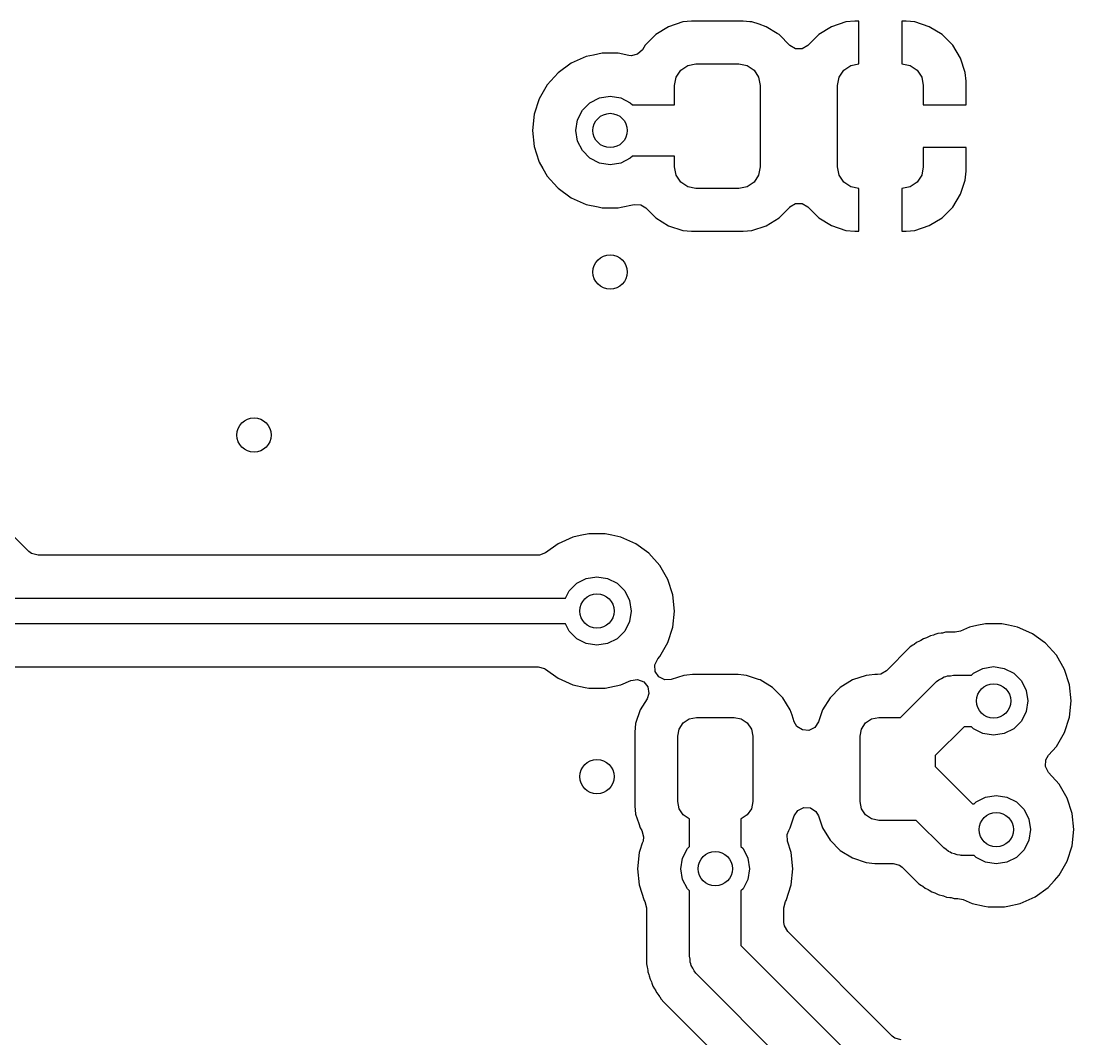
# Model space of a CAD drawing. Extents: x 44 to 146, y -87 to -25.
# Drawn here: x 88.28 to 100.56, y -52.69 to -40.82 of the extents above; entities that cross this region are included whole.
import ezdxf

# ---------------------------------------------------------------- set-up
doc = ezdxf.new("R2010")
doc.units = 0
doc.layers.add('BLACK', color=7, linetype='CONTINUOUS')

msp = doc.modelspace()

# ---------------------------------------------------------------- linework, layer by layer
at = {"layer": 'BLACK', "linetype": 'CONTINUOUS'}
for p, q in [((95.997202, -40.835001), (95.830666, -40.890186)), ((96.099996, -40.8245), (95.997202, -40.835001)), ((96.700004, -40.8245), (96.099996, -40.8245)), ((96.700009, -40.8245), (96.700004, -40.8245)), ((96.776427, -40.832307), (96.700009, -40.8245)), ((96.802798, -40.835001), (96.776427, -40.832307)), ((96.886065, -40.862593), (96.802798, -40.835001)), ((97.897303, -40.835494), (97.730878, -40.890642)), ((98.000025, -40.825), (97.897303, -40.835494)), ((98.05, -40.825), (98.000025, -40.825)), ((98.05, -41.325), (98.05, -40.825)), ((98.599989, -40.825), (98.55, -40.825)), ((98.55, -40.825), (98.55, -41.325)), ((98.702688, -40.835492), (98.599989, -40.825)), ((98.702697, -40.835494), (98.702688, -40.835492)), ((98.869121, -40.890642), (98.702697, -40.835494)), ((95.681343, -40.982288), (95.557287, -41.106345)), ((95.830666, -40.890186), (95.681343, -40.982288)), ((96.969334, -40.890186), (96.886065, -40.862593)), ((97.097625, -40.969316), (96.969334, -40.890186)), ((97.118656, -40.982288), (97.097625, -40.969316)), ((97.244995, -41.108627), (97.118656, -40.982288)), ((97.581659, -40.98268), (97.455713, -41.108627)), ((97.730878, -40.890642), (97.581659, -40.98268)), ((99.01834, -40.98268), (98.869121, -40.890642)), ((99.142319, -41.106659), (99.01834, -40.98268)), ((95.557287, -41.106345), (95.525361, -41.158105)), ((99.234357, -41.255878), (99.142319, -41.106659)), ((94.955392, -41.220747), (94.870197, -41.238856)), ((95.055352, -41.1995), (94.955392, -41.220747)), ((95.055354, -41.1995), (95.055352, -41.1995)), ((95.244646, -41.1995), (95.055354, -41.1995)), ((95.24465, -41.1995), (95.244646, -41.1995)), ((95.367567, -41.225626), (95.24465, -41.1995)), ((95.39421, -41.228819), (95.367567, -41.225626)), ((95.469259, -41.211033), (95.39421, -41.228819)), ((95.525361, -41.158105), (95.469259, -41.211033)), ((97.31179, -41.147191), (97.244995, -41.108627)), ((97.388918, -41.147191), (97.31179, -41.147191)), ((97.455713, -41.108627), (97.388918, -41.147191)), ((94.697272, -41.315847), (94.544127, -41.427113)), ((94.870194, -41.238857), (94.697272, -41.315847)), ((94.870195, -41.238856), (94.870194, -41.238857)), ((94.870197, -41.238856), (94.870195, -41.238856)), ((95.973223, -41.398223), (96.054329, -41.34403)), ((96.054329, -41.34403), (96.15, -41.325)), ((96.15, -41.325), (96.65, -41.325)), ((96.65, -41.325), (96.745671, -41.34403)), ((96.745671, -41.34403), (96.826777, -41.398223)), ((97.873223, -41.398223), (97.954329, -41.34403)), ((97.954329, -41.34403), (98.05, -41.325)), ((98.55, -41.325), (98.645671, -41.34403)), ((98.645671, -41.34403), (98.726777, -41.398223)), ((99.289505, -41.422303), (99.234357, -41.255878)), ((94.544127, -41.427113), (94.417469, -41.567779)), ((95.91903, -41.479329), (95.973223, -41.398223)), ((96.826777, -41.398223), (96.88097, -41.479329)), ((97.81903, -41.479329), (97.873223, -41.398223)), ((98.726777, -41.398223), (98.78097, -41.479329)), ((99.299999, -41.525026), (99.289505, -41.422303)), ((94.417469, -41.567779), (94.322822, -41.731714)), ((95.9, -41.575), (95.91903, -41.479329)), ((95.9, -41.8), (95.9, -41.575)), ((96.88097, -41.479329), (96.9, -41.575)), ((96.9, -41.575), (96.9, -42.525)), ((97.8, -41.575), (97.81903, -41.479329)), ((97.8, -42.525), (97.8, -41.575)), ((98.78097, -41.479329), (98.8, -41.575)), ((98.8, -41.575), (98.8, -41.8)), ((99.299999, -41.8), (99.299999, -41.525026)), ((94.914886, -41.776393), (95.026393, -41.719577)), ((95.026393, -41.719577), (95.15, -41.7)), ((95.15, -41.7), (95.273607, -41.719577)), ((95.273607, -41.719577), (95.385114, -41.776393)), ((94.322819, -41.731721), (94.264325, -41.911745)), ((94.322822, -41.731714), (94.322819, -41.731721)), ((94.826393, -41.864886), (94.914886, -41.776393)), ((95.385114, -41.776393), (95.408721, -41.8)), ((95.408721, -41.8), (95.9, -41.8)), ((98.8, -41.8), (99.299999, -41.8)), ((94.264325, -41.911745), (94.24454, -42.1)), ((94.769577, -41.976393), (94.826393, -41.864886)), ((94.75, -42.1), (94.769577, -41.976393)), ((94.24454, -42.1), (94.264325, -42.288254)), ((94.769577, -42.223607), (94.75, -42.1)), ((94.264325, -42.288254), (94.31954, -42.458187)), ((94.826393, -42.335114), (94.769577, -42.223607)), ((99.3, -42.3), (98.8, -42.3)), ((98.8, -42.3), (98.8, -42.525)), ((99.3, -42.574979), (99.3, -42.3)), ((94.914886, -42.423607), (94.826393, -42.335114)), ((95.026393, -42.480423), (94.914886, -42.423607)), ((95.385114, -42.423607), (95.273607, -42.480423)), ((95.408721, -42.4), (95.385114, -42.423607)), ((95.9, -42.4), (95.408721, -42.4)), ((95.9, -42.525), (95.9, -42.4)), ((94.31954, -42.458187), (94.322821, -42.468284)), ((94.322821, -42.468284), (94.365264, -42.541797)), ((94.365264, -42.541797), (94.417469, -42.63222)), ((95.15, -42.5), (95.026393, -42.480423)), ((95.273607, -42.480423), (95.15, -42.5)), ((95.91903, -42.620671), (95.9, -42.525)), ((96.9, -42.525), (96.88097, -42.620671)), ((97.81903, -42.620671), (97.8, -42.525)), ((98.8, -42.525), (98.78097, -42.620671)), ((99.289507, -42.677688), (99.299999, -42.574989)), ((99.299999, -42.574989), (99.3, -42.574979)), ((94.417469, -42.63222), (94.536757, -42.764701)), ((95.973223, -42.701777), (95.91903, -42.620671)), ((96.054329, -42.75597), (95.973223, -42.701777)), ((96.826777, -42.701777), (96.745671, -42.75597)), ((96.88097, -42.620671), (96.826777, -42.701777)), ((97.873223, -42.701777), (97.81903, -42.620671)), ((97.954329, -42.75597), (97.873223, -42.701777)), ((98.726777, -42.701777), (98.645671, -42.75597)), ((98.78097, -42.620671), (98.726777, -42.701777)), ((99.234357, -42.844121), (99.289505, -42.677697)), ((99.289505, -42.677697), (99.289507, -42.677688)), ((94.536757, -42.764701), (94.544129, -42.772888)), ((94.544129, -42.772888), (94.69727, -42.884151)), ((96.15, -42.775), (96.054329, -42.75597)), ((96.65, -42.775), (96.15, -42.775)), ((96.745671, -42.75597), (96.65, -42.775)), ((98.05, -42.775), (97.954329, -42.75597)), ((98.05, -43.274999), (98.05, -42.775)), ((98.645671, -42.75597), (98.55, -42.775)), ((98.55, -42.775), (98.55, -43.274999)), ((94.69727, -42.884151), (94.870197, -42.961144)), ((99.142319, -42.99334), (99.234357, -42.844121)), ((94.870197, -42.961144), (95.011315, -42.991139)), ((95.011315, -42.991139), (95.055352, -43.0005)), ((95.055352, -43.0005), (95.055354, -43.0005)), ((95.055354, -43.0005), (95.244647, -43.0005)), ((95.244647, -43.0005), (95.278331, -42.99334)), ((95.278331, -42.99334), (95.428997, -42.961315)), ((95.428997, -42.961315), (95.506016, -42.965351)), ((95.506016, -42.965351), (95.565332, -43.0017)), ((95.565332, -43.0017), (95.681344, -43.117712)), ((97.118656, -43.117712), (97.242712, -42.993656)), ((97.242712, -42.993655), (97.244995, -42.991373)), ((97.242712, -42.993656), (97.242712, -42.993655)), ((97.244995, -42.991373), (97.31179, -42.952809)), ((97.31179, -42.952809), (97.388918, -42.952809)), ((97.388918, -42.952809), (97.455713, -42.991373)), ((97.455713, -42.991373), (97.581659, -43.117319)), ((99.01834, -43.117319), (99.142319, -42.99334)), ((95.681344, -43.117712), (95.830666, -43.209814)), ((96.969334, -43.209814), (97.118656, -43.117712)), ((97.581659, -43.117319), (97.730878, -43.209357)), ((98.869121, -43.209357), (99.01834, -43.117319)), ((95.830666, -43.209814), (95.997203, -43.264999)), ((95.997203, -43.264999), (96.099991, -43.2755)), ((96.099991, -43.2755), (96.700008, -43.275499)), ((96.700008, -43.275499), (96.802797, -43.264999)), ((96.802797, -43.264999), (96.969334, -43.209814)), ((97.730878, -43.209357), (97.897302, -43.264505)), ((97.897302, -43.264505), (97.897311, -43.264507)), ((97.897311, -43.264507), (98.000016, -43.274999)), ((98.000016, -43.274999), (98.05, -43.274999)), ((98.55, -43.274999), (98.599974, -43.274999)), ((98.599974, -43.274999), (98.702696, -43.264505)), ((98.702696, -43.264505), (98.869121, -43.209357)), ((88.377005, -47.007059), (86.366747, -44.996801)), ((94.716194, -46.840057), (94.543273, -46.917047)), ((94.716195, -46.840056), (94.716194, -46.840057)), ((94.716197, -46.840056), (94.716195, -46.840056)), ((94.801392, -46.821947), (94.716197, -46.840056)), ((94.901352, -46.8007), (94.801392, -46.821947)), ((94.901354, -46.8007), (94.901352, -46.8007)), ((95.090646, -46.8007), (94.901354, -46.8007)), ((95.090648, -46.8007), (95.090646, -46.8007)), ((95.16936, -46.817431), (95.090648, -46.8007)), ((95.275803, -46.840056), (95.16936, -46.817431)), ((95.275805, -46.840057), (95.275803, -46.840056)), ((95.448727, -46.917047), (95.275805, -46.840057)), ((94.54327, -46.917049), (94.398479, -47.022244)), ((94.543273, -46.917047), (94.54327, -46.917048)), ((94.54327, -46.917048), (94.54327, -46.917049)), ((95.448729, -46.917048), (95.448727, -46.917047)), ((95.44873, -46.917049), (95.448729, -46.917048)), ((95.572618, -47.007059), (95.44873, -46.917049)), ((88.407864, -47.030738), (88.377005, -47.007059)), ((88.482364, -47.0507), (88.407864, -47.030738)), ((94.310902, -47.0507), (88.482364, -47.0507)), ((94.326477, -47.049884), (94.310902, -47.0507)), ((94.398479, -47.022244), (94.326477, -47.049884)), ((95.601872, -47.028313), (95.572618, -47.007059)), ((95.72853, -47.168979), (95.601872, -47.028313)), ((95.728532, -47.168983), (95.72853, -47.168979)), ((95.728533, -47.168984), (95.728532, -47.168983)), ((95.823179, -47.332916), (95.728533, -47.168984)), ((94.760886, -47.377593), (94.872393, -47.320777)), ((94.872393, -47.320777), (94.996, -47.3012)), ((94.996, -47.3012), (95.119607, -47.320777)), ((95.119607, -47.320777), (95.231114, -47.377593)), ((95.881674, -47.512944), (95.823179, -47.332916)), ((94.629025, -47.5512), (94.672393, -47.466086)), ((94.672393, -47.466086), (94.760886, -47.377593)), ((95.231114, -47.377593), (95.319607, -47.466086)), ((95.319607, -47.466086), (95.376423, -47.577593)), ((88.213332, -47.5512), (94.629025, -47.5512)), ((95.376423, -47.577593), (95.396, -47.7012)), ((95.90146, -47.7012), (95.881674, -47.512944)), ((95.396, -47.7012), (95.376423, -47.824807)), ((95.881674, -47.889456), (95.90146, -47.7012)), ((94.629025, -47.8512), (88.1512, -47.8512)), ((94.672393, -47.936314), (94.629025, -47.8512)), ((95.376423, -47.824807), (95.319607, -47.936314)), ((99.524152, -47.8495), (99.424192, -47.870747)), ((99.524154, -47.8495), (99.524152, -47.8495)), ((99.713446, -47.8495), (99.524154, -47.8495)), ((99.713448, -47.8495), (99.713446, -47.8495)), ((99.79216, -47.866231), (99.713448, -47.8495)), ((94.760886, -48.024807), (94.672393, -47.936314)), ((95.319607, -47.936314), (95.231114, -48.024807)), ((95.823179, -48.069484), (95.881674, -47.889456)), ((98.935937, -47.97681), (98.91989, -47.981433)), ((98.970739, -47.964633), (98.935937, -47.97681)), ((98.970741, -47.964632), (98.970739, -47.964633)), ((99.007391, -47.960502), (98.970741, -47.964632)), ((99.023854, -47.957704), (99.007391, -47.960502)), ((99.059798, -47.949501), (99.023854, -47.957704)), ((99.059805, -47.9495), (99.059798, -47.949501)), ((99.059806, -47.9495), (99.059805, -47.9495)), ((99.171119, -47.9495), (99.059806, -47.9495)), ((99.231723, -47.936618), (99.171119, -47.9495)), ((99.338994, -47.888857), (99.231723, -47.936618)), ((99.338995, -47.888856), (99.338994, -47.888857)), ((99.338997, -47.888856), (99.338995, -47.888856)), ((99.424192, -47.870747), (99.338997, -47.888856)), ((99.898603, -47.888856), (99.79216, -47.866231)), ((99.923081, -47.899754), (99.898603, -47.888856)), ((100.071527, -47.965847), (99.923081, -47.899754)), ((100.071529, -47.965848), (100.071527, -47.965847)), ((100.07153, -47.965849), (100.071529, -47.965848)), ((100.214163, -48.069478), (100.07153, -47.965849)), ((94.872393, -48.081623), (94.760886, -48.024807)), ((94.996, -48.1012), (94.872393, -48.081623)), ((95.119607, -48.081623), (94.996, -48.1012)), ((95.231114, -48.024807), (95.119607, -48.081623)), ((95.728533, -48.233416), (95.823179, -48.069484)), ((98.678965, -48.100561), (98.647737, -48.120184)), ((98.692581, -48.090899), (98.678965, -48.100561)), ((98.721406, -48.067913), (98.692581, -48.090899)), ((98.72142, -48.067904), (98.721406, -48.067913)), ((98.754641, -48.051905), (98.72142, -48.067904)), ((98.769258, -48.043827), (98.754641, -48.051905)), ((98.80048, -48.024209), (98.769258, -48.043827)), ((98.835279, -48.012032), (98.80048, -48.024209)), ((98.850708, -48.005642), (98.835279, -48.012032)), ((98.883941, -47.989639), (98.850708, -48.005642)), ((98.91989, -47.981433), (98.883941, -47.989639)), ((100.224672, -48.077113), (100.214163, -48.069478)), ((100.35133, -48.217779), (100.224672, -48.077113)), ((98.647737, -48.120184), (98.370063, -48.397859)), ((100.351332, -48.217783), (100.35133, -48.217779)), ((100.351333, -48.217784), (100.351332, -48.217783)), ((100.445979, -48.381716), (100.351333, -48.217784)), ((95.670245, -48.328635), (95.70486, -48.259711)), ((95.67473, -48.405633), (95.670245, -48.328635)), ((95.70486, -48.259711), (95.705441, -48.259062)), ((95.705441, -48.259062), (95.72853, -48.23342)), ((95.72853, -48.23342), (95.728531, -48.233418)), ((95.728531, -48.233418), (95.728533, -48.233416)), ((88.188908, -48.3517), (94.310902, -48.3517)), ((94.310902, -48.3517), (94.385402, -48.371662)), ((94.385402, -48.371662), (94.398471, -48.380149)), ((94.398471, -48.380149), (94.54327, -48.485351)), ((95.717113, -48.470072), (95.67473, -48.405633)), ((95.786037, -48.504687), (95.717113, -48.470072)), ((96.009813, -48.451564), (95.863035, -48.500202)), ((96.042652, -48.448209), (96.009813, -48.451564)), ((96.108326, -48.4415), (96.042652, -48.448209)), ((96.641674, -48.4415), (96.108326, -48.4415)), ((96.707348, -48.448209), (96.641674, -48.4415)), ((96.740187, -48.451564), (96.707348, -48.448209)), ((96.880902, -48.498193), (96.740186, -48.451564)), ((96.740186, -48.451564), (96.740187, -48.451564)), ((98.134813, -48.451564), (97.975213, -48.504451)), ((98.167652, -48.448209), (98.134813, -48.451564)), ((98.233326, -48.4415), (98.167652, -48.448209)), ((98.264704, -48.4415), (98.233326, -48.4415)), ((98.303268, -48.436423), (98.264704, -48.4415)), ((98.370063, -48.397859), (98.303268, -48.436423)), ((99.012165, -48.4885), (99.041628, -48.470258)), ((99.041628, -48.470258), (99.062182, -48.466415)), ((99.062182, -48.466415), (99.081315, -48.457968)), ((99.081315, -48.457968), (99.115935, -48.456367)), ((99.115935, -48.456367), (99.15, -48.45)), ((99.15, -48.45), (99.360079, -48.45)), ((99.360079, -48.45), (99.383686, -48.426393)), ((99.383686, -48.426393), (99.495193, -48.369577)), ((99.495193, -48.369577), (99.6188, -48.35)), ((99.6188, -48.35), (99.742407, -48.369577)), ((99.742407, -48.369577), (99.853914, -48.426393)), ((99.853914, -48.426393), (99.942407, -48.514886)), ((100.504474, -48.561744), (100.445979, -48.381716)), ((94.54327, -48.485351), (94.716197, -48.562344)), ((94.716197, -48.562344), (94.857315, -48.592339)), ((94.857315, -48.592339), (94.901352, -48.6017)), ((95.090648, -48.6017), (95.145879, -48.589959)), ((95.145879, -48.589959), (95.275803, -48.562344)), ((95.275803, -48.562344), (95.392787, -48.510258)), ((95.392787, -48.510258), (95.468964, -48.498193)), ((95.468964, -48.498193), (95.540969, -48.525833)), ((95.540969, -48.525833), (95.589508, -48.585772)), ((95.589508, -48.585772), (95.601574, -48.661951)), ((95.863035, -48.500202), (95.786037, -48.504687)), ((96.899787, -48.504451), (96.880902, -48.498193)), ((97.042891, -48.592719), (96.899787, -48.504451)), ((97.161781, -48.711609), (97.042891, -48.592719)), ((97.83211, -48.592718), (97.713218, -48.71161)), ((97.975212, -48.504451), (97.83211, -48.592718)), ((97.975213, -48.504451), (97.975212, -48.504451)), ((98.533736, -48.942), (98.937868, -48.537868)), ((98.937868, -48.537868), (98.945364, -48.531643)), ((98.945364, -48.531643), (98.947891, -48.528297)), ((98.947891, -48.528297), (98.953797, -48.524639)), ((98.953797, -48.524639), (98.980459, -48.5025)), ((98.980459, -48.5025), (99.012165, -48.4885)), ((99.942407, -48.514886), (99.999223, -48.626393)), ((100.52426, -48.75), (100.504474, -48.561744)), ((94.901352, -48.6017), (94.901354, -48.6017)), ((94.901354, -48.6017), (95.090648, -48.6017)), ((95.601574, -48.661951), (95.580207, -48.724598)), ((97.250049, -48.854713), (97.161781, -48.711609)), ((97.713218, -48.71161), (97.624951, -48.854712)), ((99.999223, -48.626393), (100.0188, -48.75)), ((95.580207, -48.724598), (95.499951, -48.854713)), ((100.0188, -48.75), (99.999223, -48.873607)), ((100.504474, -48.938256), (100.52426, -48.75)), ((95.499951, -48.854713), (95.447064, -49.014313)), ((96.00157, -49.00607), (96.072538, -48.958651)), ((96.072538, -48.958651), (96.15625, -48.942)), ((96.15625, -48.942), (96.59375, -48.942)), ((96.59375, -48.942), (96.677462, -48.958651)), ((96.677462, -48.958651), (96.74843, -49.00607)), ((97.270306, -48.915845), (97.250049, -48.854713)), ((97.296063, -48.993573), (97.270306, -48.915845)), ((97.624951, -48.854713), (97.578937, -48.993573)), ((97.624951, -48.854712), (97.624951, -48.854713)), ((98.12657, -49.00607), (98.197538, -48.958651)), ((98.197538, -48.958651), (98.28125, -48.942)), ((98.28125, -48.942), (98.533736, -48.942)), ((99.999223, -48.873607), (99.942407, -48.985114)), ((100.445979, -49.118284), (100.504474, -48.938256)), ((95.447064, -49.014315), (95.437, -49.112826)), ((95.447064, -49.014313), (95.447064, -49.014315)), ((95.9375, -49.16075), (95.954151, -49.077038)), ((95.954151, -49.077038), (96.00157, -49.00607)), ((96.74843, -49.00607), (96.795849, -49.077038)), ((96.795849, -49.077038), (96.8125, -49.16075)), ((97.326192, -49.045759), (97.296063, -48.993573)), ((97.390632, -49.088142), (97.326192, -49.045759)), ((97.536554, -49.058013), (97.467629, -49.092627)), ((97.578937, -48.993573), (97.536554, -49.058013)), ((98.0625, -49.16075), (98.079151, -49.077038)), ((98.079151, -49.077038), (98.12657, -49.00607)), ((99.274264, -49.05), (98.9375, -49.386764)), ((99.360079, -49.05), (99.274264, -49.05)), ((99.383686, -49.073607), (99.360079, -49.05)), ((99.495193, -49.130423), (99.383686, -49.073607)), ((99.853914, -49.073607), (99.742407, -49.130423)), ((99.942407, -48.985114), (99.853914, -49.073607)), ((95.437, -49.112826), (95.437, -49.971174)), ((95.9375, -49.92325), (95.9375, -49.16075)), ((96.8125, -49.16075), (96.8125, -49.92325)), ((97.467629, -49.092627), (97.390632, -49.088142)), ((98.0625, -49.92325), (98.0625, -49.16075)), ((99.6188, -49.15), (99.495193, -49.130423)), ((99.742407, -49.130423), (99.6188, -49.15)), ((100.351333, -49.282216), (100.445979, -49.118284)), ((100.260607, -49.382977), (100.351333, -49.282216)), ((98.9375, -49.386764), (98.9375, -49.513236)), ((100.225594, -49.513653), (100.22963, -49.436631)), ((100.22963, -49.436631), (100.260607, -49.382977)), ((98.9375, -49.513236), (99.374264, -49.95)), ((100.26061, -49.582375), (100.225594, -49.513653)), ((100.38253, -49.717779), (100.26061, -49.582375)), ((100.382532, -49.717783), (100.38253, -49.717779)), ((100.382533, -49.717784), (100.382532, -49.717783)), ((100.477179, -49.881716), (100.382533, -49.717784)), ((95.954151, -50.006962), (95.9375, -49.92325)), ((96.8125, -49.92325), (96.795849, -50.006962)), ((98.079151, -50.006962), (98.0625, -49.92325)), ((99.391279, -49.95), (99.414886, -49.926393)), ((99.414886, -49.926393), (99.526393, -49.869577)), ((99.526393, -49.869577), (99.65, -49.85)), ((99.65, -49.85), (99.773607, -49.869577)), ((99.773607, -49.869577), (99.885114, -49.926393)), ((99.885114, -49.926393), (99.973607, -50.014886)), ((100.535674, -50.061744), (100.477179, -49.881716)), ((95.437, -49.971174), (95.447064, -50.069685)), ((96.00157, -50.07793), (95.954151, -50.006962)), ((96.795849, -50.006962), (96.74843, -50.07793)), ((97.296063, -50.090425), (97.338446, -50.025987)), ((97.338446, -50.025987), (97.40737, -49.991372)), ((97.40737, -49.991372), (97.484368, -49.995857)), ((97.484368, -49.995857), (97.548807, -50.03824)), ((97.548807, -50.03824), (97.578936, -50.090425)), ((98.12657, -50.07793), (98.079151, -50.006962)), ((99.374264, -49.95), (99.391279, -49.95)), ((99.973607, -50.014886), (100.030423, -50.126393)), ((100.55546, -50.25), (100.535674, -50.061744)), ((95.447064, -50.069685), (95.482786, -50.177488)), ((95.482786, -50.177488), (95.499951, -50.229286)), ((96.072538, -50.125349), (96.00157, -50.07793)), ((96.075, -50.125838), (96.072538, -50.125349)), ((96.075, -50.447079), (96.075, -50.125838)), ((96.677462, -50.125349), (96.675, -50.125838)), ((96.675, -50.125838), (96.675, -50.447079)), ((96.74843, -50.07793), (96.677462, -50.125349)), ((97.250049, -50.229287), (97.296063, -50.090425)), ((97.578936, -50.090425), (97.624951, -50.229287)), ((98.197538, -50.125349), (98.12657, -50.07793)), ((98.28125, -50.142), (98.197538, -50.125349)), ((98.717736, -50.142), (98.28125, -50.142)), ((99.037868, -50.462132), (98.717736, -50.142)), ((100.030423, -50.126393), (100.05, -50.25)), ((95.499951, -50.229286), (95.499951, -50.229287)), ((95.499951, -50.229287), (95.518138, -50.258772)), ((95.518138, -50.258772), (95.540259, -50.33266)), ((97.212933, -50.306017), (97.231862, -50.258772)), ((97.216969, -50.383037), (97.212933, -50.306017)), ((97.231862, -50.258772), (97.250049, -50.229287)), ((97.624951, -50.229287), (97.713219, -50.372391)), ((100.05, -50.25), (100.030423, -50.373607)), ((100.535674, -50.438256), (100.55546, -50.25)), ((95.524709, -50.408646), (95.49786, -50.491281)), ((95.53303, -50.383037), (95.524709, -50.408646)), ((95.540259, -50.33266), (95.53303, -50.383037)), ((97.260674, -50.517544), (97.216969, -50.383037)), ((97.713219, -50.372391), (97.832109, -50.491281)), ((100.030423, -50.373607), (99.973607, -50.485114)), ((95.489325, -50.517548), (95.46954, -50.7058)), ((95.49786, -50.491281), (95.489325, -50.517548)), ((95.994577, -50.582193), (96.051393, -50.470686)), ((96.051393, -50.470686), (96.075, -50.447079)), ((96.675, -50.447079), (96.698607, -50.470686)), ((96.698607, -50.470686), (96.755423, -50.582193)), ((97.28046, -50.7058), (97.260674, -50.517544)), ((97.832109, -50.491281), (97.975213, -50.579549)), ((99.066459, -50.481717), (99.037868, -50.462132)), ((99.09207, -50.505065), (99.066459, -50.481717)), ((99.11157, -50.512619), (99.09207, -50.505065)), ((99.128823, -50.524438), (99.11157, -50.512619)), ((99.162558, -50.532372), (99.128823, -50.524438)), ((99.194875, -50.544892), (99.162558, -50.532372)), ((99.229382, -50.548089), (99.194875, -50.544892)), ((99.236145, -50.54968), (99.229382, -50.548089)), ((99.240296, -50.5491), (99.236145, -50.54968)), ((99.25, -50.55), (99.240296, -50.5491)), ((99.391279, -50.55), (99.25, -50.55)), ((99.414886, -50.573607), (99.391279, -50.55)), ((99.973607, -50.485114), (99.885114, -50.573607)), ((100.477179, -50.618284), (100.535674, -50.438256)), ((95.975, -50.7058), (95.994577, -50.582193)), ((96.755423, -50.582193), (96.775, -50.7058)), ((97.975213, -50.579549), (98.134815, -50.632436)), ((98.134815, -50.632436), (98.233326, -50.6425)), ((98.233326, -50.6425), (98.448704, -50.6425)), ((98.448704, -50.6425), (98.523204, -50.662462)), ((98.523204, -50.662462), (98.554063, -50.686141)), ((99.526393, -50.630423), (99.414886, -50.573607)), ((99.65, -50.65), (99.526393, -50.630423)), ((99.773607, -50.630423), (99.65, -50.65)), ((99.885114, -50.573607), (99.773607, -50.630423)), ((100.382533, -50.782216), (100.477179, -50.618284)), ((95.46954, -50.7058), (95.489325, -50.894054)), ((95.994577, -50.829407), (95.975, -50.7058)), ((96.775, -50.7058), (96.755423, -50.829407)), ((97.260674, -50.894056), (97.28046, -50.7058)), ((98.554063, -50.686141), (98.620184, -50.752262)), ((98.620184, -50.752262), (98.747738, -50.879816)), ((100.328195, -50.842563), (100.38253, -50.78222)), ((100.38253, -50.78222), (100.382531, -50.782218)), ((100.382531, -50.782218), (100.382533, -50.782216)), ((95.489325, -50.894054), (95.54782, -51.074083)), ((96.051393, -50.940914), (95.994577, -50.829407)), ((96.755423, -50.829407), (96.698607, -50.940914)), ((97.202179, -51.074084), (97.260674, -50.894056)), ((98.747738, -50.879816), (98.778967, -50.899438)), ((98.778967, -50.899438), (98.79257, -50.909089)), ((98.79257, -50.909089), (98.821413, -50.932091)), ((100.10273, -51.034151), (100.255871, -50.922888)), ((100.255871, -50.922888), (100.328195, -50.842563)), ((96.075, -50.964521), (96.051393, -50.940914)), ((96.075, -51.725), (96.075, -50.964521)), ((96.698607, -50.940914), (96.675, -50.964521)), ((96.675, -50.964521), (96.675, -51.600736)), ((98.821413, -50.932091), (98.821416, -50.932093)), ((98.821416, -50.932093), (98.854627, -50.948086)), ((98.854627, -50.948086), (98.869253, -50.956169)), ((98.869253, -50.956169), (98.900478, -50.975789)), ((98.900478, -50.975789), (98.935284, -50.987969)), ((98.935284, -50.987969), (98.95072, -50.994363)), ((98.95072, -50.994363), (98.974192, -51.005666)), ((98.974192, -51.005666), (98.983939, -51.01036)), ((98.983939, -51.01036), (99.019899, -51.018567)), ((99.019899, -51.018567), (99.035938, -51.023188)), ((99.035938, -51.023188), (99.070745, -51.035368)), ((99.070745, -51.035368), (99.107389, -51.039496)), ((99.107389, -51.039496), (99.123851, -51.042293)), ((99.123851, -51.042293), (99.159806, -51.0505)), ((99.929803, -51.111144), (100.10273, -51.034151)), ((95.54782, -51.074083), (95.547821, -51.074085)), ((95.547821, -51.074085), (95.554538, -51.085718)), ((95.554538, -51.085718), (95.5745, -51.160218)), ((95.5745, -51.160218), (95.5745, -51.815201)), ((97.1755, -51.160218), (97.195462, -51.085718)), ((97.1755, -51.331704), (97.1755, -51.160218)), ((97.195462, -51.085718), (97.202178, -51.074085)), ((97.202178, -51.074085), (97.202179, -51.074084)), ((99.159806, -51.0505), (99.202319, -51.0505)), ((99.202319, -51.0505), (99.262923, -51.063382)), ((99.262923, -51.063382), (99.370197, -51.111144)), ((99.370197, -51.111144), (99.511315, -51.141139)), ((99.511315, -51.141139), (99.555352, -51.1505)), ((99.555352, -51.1505), (99.555354, -51.1505)), ((99.555354, -51.1505), (99.744648, -51.1505)), ((99.744648, -51.1505), (99.784004, -51.142134)), ((99.784004, -51.142134), (99.929803, -51.111144)), ((97.180577, -51.370268), (97.1755, -51.331704)), ((97.219141, -51.437063), (97.180577, -51.370268)), ((98.437937, -52.655859), (97.219141, -51.437063)), ((96.675, -51.600736), (98.274264, -53.2)), ((96.081367, -51.759064), (96.075, -51.725)), ((96.082968, -51.793685), (96.081367, -51.759064)), ((95.5745, -51.815201), (95.582704, -51.851147)), ((95.582704, -51.851147), (95.585502, -51.86761)), ((95.585502, -51.86761), (95.588074, -51.890427)), ((95.588074, -51.890427), (95.589632, -51.904255)), ((95.589632, -51.904255), (95.590243, -51.906)), ((95.590243, -51.906), (95.601808, -51.939054)), ((96.091415, -51.812816), (96.082968, -51.793685)), ((96.095258, -51.833372), (96.091415, -51.812816)), ((96.113502, -51.862838), (96.095258, -51.833372)), ((96.127501, -51.894541), (96.113502, -51.862838)), ((96.149638, -51.9212), (96.127501, -51.894541)), ((95.601808, -51.939054), (95.606431, -51.955102)), ((95.606431, -51.955102), (95.614638, -51.991058)), ((95.614638, -51.991058), (95.630639, -52.024284)), ((95.630639, -52.024284), (95.63703, -52.039712)), ((96.153297, -51.927109), (96.149638, -51.9212)), ((96.156643, -51.929636), (96.153297, -51.927109)), ((96.162868, -51.937132), (96.156643, -51.929636)), ((97.937868, -53.712132), (96.162868, -51.937132)), ((95.63703, -52.039712), (95.649211, -52.074522)), ((95.649211, -52.074522), (95.649212, -52.074523)), ((95.649212, -52.074523), (95.649213, -52.074525)), ((95.649213, -52.074525), (95.668826, -52.105739)), ((95.668826, -52.105739), (95.676907, -52.12036)), ((95.676907, -52.12036), (95.679956, -52.126691)), ((95.679956, -52.126691), (95.692909, -52.153587)), ((95.692909, -52.153587), (95.69291, -52.153588)), ((95.69291, -52.153588), (95.692912, -52.153592)), ((95.692912, -52.153592), (95.715896, -52.182413)), ((95.715896, -52.182413), (95.725564, -52.196038)), ((95.725564, -52.196038), (95.728054, -52.2)), ((95.728054, -52.2), (95.745184, -52.227262)), ((95.745184, -52.227262), (95.777174, -52.259252)), ((95.777174, -52.259252), (97.520184, -54.002262)), ((98.468796, -52.679538), (98.437937, -52.655859)), ((98.543296, -52.6995), (98.468796, -52.679538))]:
    msp.add_line(p, q, dxfattribs=at)
at = {"layer": 'BLACK'}
for centre in [(95.15, -42.1), (95.15, -43.75), (91, -45.65), (94.996, -47.7012), (99.6188, -48.75), (94.996, -49.6316), (99.65, -50.25), (96.375, -50.7058)]:
    msp.add_circle(centre, 0.2, dxfattribs=at)

doc.saveas('drawing.dxf')
